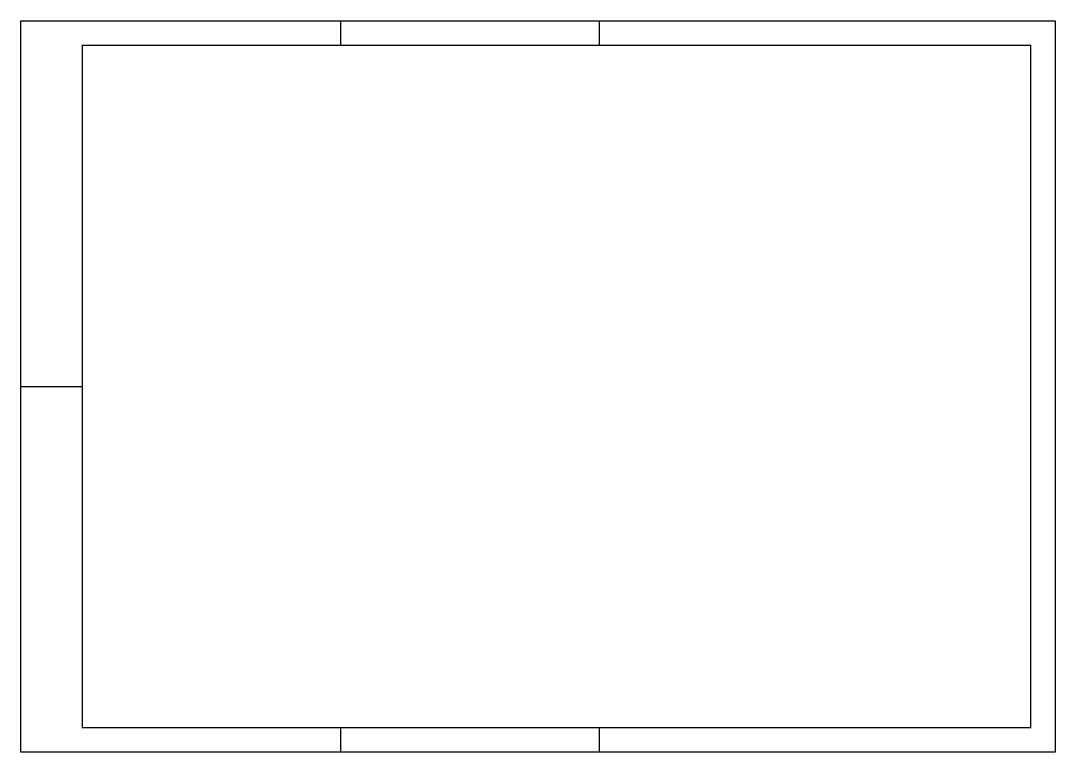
# Model space of a CAD drawing. Extents: x 0 to 420, y 0 to 297.
import ezdxf

# ---------------------------------------------------------------- set-up
doc = ezdxf.new("R2010")
doc.units = 0

msp = doc.modelspace()

# ---------------------------------------------------------------- linework, layer by layer
at = {"color": 9}
for p, q in [((130, 287), (130, 297)), ((235, 287), (235, 297)), ((0, 148.5), (25, 148.5)), ((130, 0), (130, 10)), ((235, 0), (235, 10))]:
    msp.add_line(p, q, dxfattribs=at)
msp.add_lwpolyline([(420, 0), (0, 0), (0, 297), (420, 297)], close=True, dxfattribs=at)
at = {"color": 7}
msp.add_lwpolyline([(25, 10, 0.5, 0.5, 0), (25, 287, 0.5, 0.5, 0), (410, 287, 0.5, 0.5, 0), (410, 10, 0.5, 0.5, 0)], format="xyseb", close=True, dxfattribs=at)

doc.saveas('drawing.dxf')
